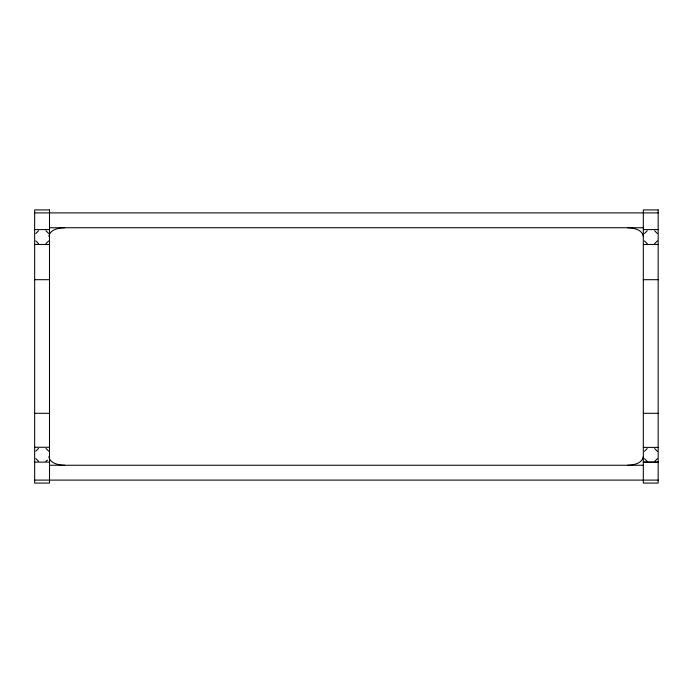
<?xml version="1.0" encoding="UTF-8"?>
<svg xmlns="http://www.w3.org/2000/svg" width="693" height="693" viewBox="0 0 693 693"><rect width="100%" height="100%" fill="white"/><g stroke="black" fill="none" stroke-linecap="round" stroke-linejoin="round"><path stroke-width="1.04" d="M48.848 236.313C50.026 229.357 58.862 227.902 64.744 227.746M643.321 456.687C642.142 463.643 633.307 465.098 627.425 465.254M35.828 233.498L38.548 230.778M48.683 240.913L45.972 243.633M35.828 451.16L38.548 448.449M644.499 233.498L647.219 230.778M657.354 240.913L654.642 243.633M644.499 451.282L647.219 448.562M657.354 458.705L654.642 461.417M45.972 461.304L47.505 460.126M34.65 212.898L658.168 212.898M49.498 227.746L643.321 227.746M34.65 229.6L49.498 229.6M643.321 229.6L658.168 229.6M34.65 244.447L49.498 244.447M643.321 244.447L658.168 244.447M34.65 279.695L49.498 279.695M643.321 279.695L658.168 279.695M34.65 413.305L49.498 413.305M643.321 413.305L658.168 413.305M34.65 447.262L49.498 447.262M643.321 447.383L658.168 447.383M34.65 462.11L49.498 462.11M643.321 462.11L658.168 462.11M643.321 462.231L658.168 462.231M49.498 465.254L643.321 465.254M34.65 480.102L658.168 480.102M627.425 227.746C633.307 227.902 642.142 229.357 643.321 236.313M64.744 465.254C58.862 465.098 50.026 463.643 48.848 456.687M654.642 230.778L657.354 233.498M647.219 243.633L644.499 240.913M654.642 448.562L657.354 451.282M647.219 461.417L644.499 458.705M45.972 230.778L48.683 233.498M38.548 243.633L35.828 240.913M45.972 448.449L48.683 451.16M38.548 461.304L35.828 458.584M49.498 209.927L34.65 209.927L34.65 483.073L49.498 483.073L49.498 209.927M658.168 209.927L643.321 209.927L643.321 483.073L658.168 483.073L658.168 209.927"/></g></svg>
